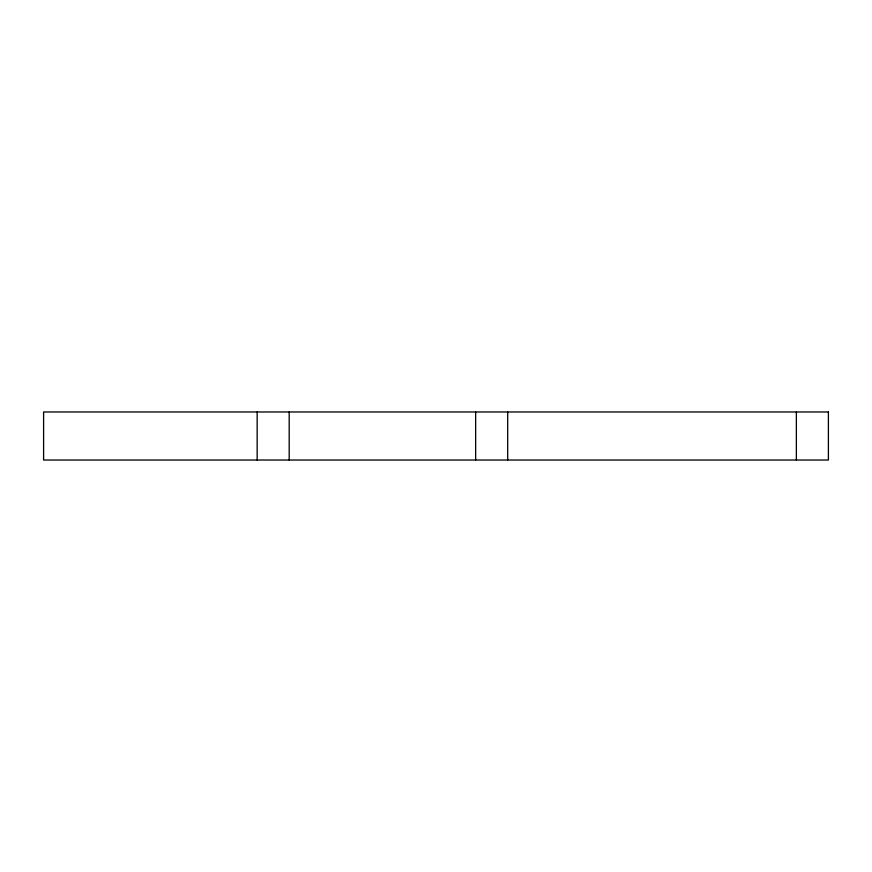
<?xml version="1.0" encoding="UTF-8"?>
<svg xmlns="http://www.w3.org/2000/svg" width="872" height="872" viewBox="0 0 872 872"><rect width="100%" height="100%" fill="white"/><g stroke="black" fill="none" stroke-linecap="round" stroke-linejoin="round"><path stroke-width="1.31" d="M796.365 411.976L796.365 460.024M507.689 411.976L507.689 460.024M475.654 411.976L475.654 460.024M289.188 411.976L289.188 460.024M257.153 411.976L257.153 460.024M828.4 411.976L43.6 411.976L43.6 460.024L828.4 460.024L828.4 411.976"/></g></svg>
